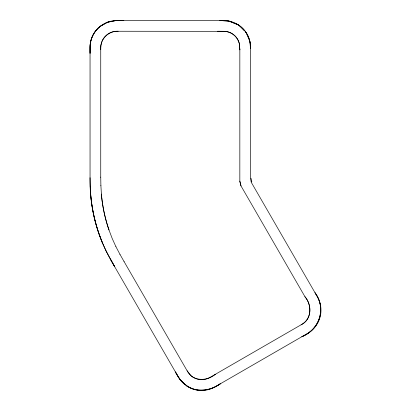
<?xml version="1.0" encoding="UTF-8"?>
<svg xmlns="http://www.w3.org/2000/svg" width="411" height="411" viewBox="0 0 411 411"><rect width="100%" height="100%" fill="white"/><g stroke="black" fill="none" stroke-linecap="round" stroke-linejoin="round"><path stroke-width="0.62" d="M90.045 53.661L90.045 47.214A26.725 26.725 0 0 1 99.991 26.489L107.564 22.22L115.938 20.586L123.839 20.55M90.045 52.649L90.101 45.986A26.823 26.823 0 0 1 100.145 26.371L107.389 22.276L115.609 20.601L123.516 20.55M100.741 49.546C99.688 39.79 108.098 30.804 117.921 31.251L224.832 31.344A16.065 16.065 0 0 1 239.259 43.319L239.834 49.664M101.933 41.557L100.931 45.215L100.741 49.058L100.741 177.249M301.109 324.798C311.723 319.475 312.242 305.342 305.08 296.922L240.985 185.9L239.834 181.374L239.834 48.904M302.121 336.568C319.511 329.499 326.529 308.44 315.18 293.012M301.818 336.743C319.65 329.35 326.596 308.62 314.996 292.694M215.441 374.257C207.123 381.326 192.985 381.706 187.339 371.159L124.055 261.555M217.568 31.251L224.355 31.303A16.127 16.127 0 0 1 239.3 43.443L239.834 49.859M219.68 20.55L228.521 20.976L237.851 24.578A26.931 26.931 0 0 1 250.535 48.503M220.301 20.55L229.271 21.141L238.729 25.133L244.006 30.491M186.702 385.934C197.152 392.603 210.535 390.938 220.286 383.817C212.862 388.924 203.856 391.493 194.912 389.623C186.055 386.89 179.309 380.139 175.394 371.873M185.346 384.629L179.926 379.41L175.651 372.315M245.326 31.832L246.21 32.721L249.837 41.372L250.474 48.226M187.133 370.809L191.038 375.757A16.178 16.178 0 0 0 209.687 377.575L301.397 324.633C311.964 319.152 312.041 305.013 304.931 296.66M119.93 254.291L124.101 261.632M114.741 266.816L106.218 251.183M110.425 259.187L114.659 266.672M115.902 246.651L119.976 254.373M115.938 246.723L112.208 238.508L108.987 229.97A150.097 150.097 0 0 1 101.394 194.182L100.885 185.412M106.279 251.321L102.318 242.588L98.887 233.499A161.097 161.097 0 0 1 90.774 195.482M239.834 181.153L240.985 185.9M251.013 178.282L251.84 181.991M90.215 186.373L90.785 195.554A160.912 160.912 0 0 0 96.01 224.211A161.795 161.795 0 0 0 102.385 242.742M90.045 177.727L90.22 186.394M100.741 177.105L100.89 185.556M102.098 40.946A16.45 16.45 0 0 1 118.168 31.257M108.992 229.98A149.984 149.984 0 0 1 101.378 194.054M307.613 333.398L214.953 386.895A26.746 26.746 0 0 1 178.415 377.103L111.545 261.283A160.49 160.49 0 0 1 90.045 181.04L90.045 47.296A26.746 26.746 0 0 1 116.791 20.55L223.784 20.55A26.751 26.751 0 0 1 250.53 47.296L250.53 178.569L251.255 182.294L317.4 296.86A26.751 26.751 0 0 1 307.613 333.398"/></g></svg>
